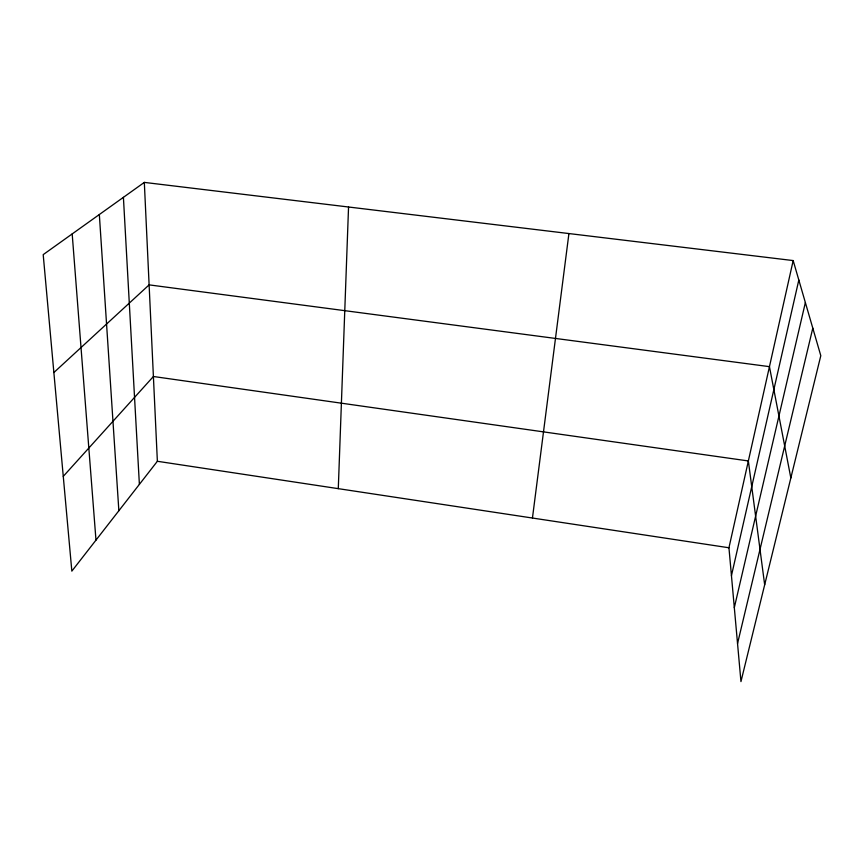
<?xml version="1.0" encoding="UTF-8"?>
<svg xmlns="http://www.w3.org/2000/svg" width="864" height="864" viewBox="0 0 864 864"><rect width="100%" height="100%" fill="white"/><g stroke="black" fill="none" stroke-linecap="round" stroke-linejoin="round"><path stroke-width="1.3" d="M338.288 488.657L348.548 207.004M532.451 518.033L568.922 233.561M793.174 260.572L820.8 355.698L740.956 681.599L728.946 547.765L793.174 260.572L144.32 182.401L43.2 254.632L71.842 571.126L157.367 461.279L144.32 182.401M731.452 575.672L798.822 280.022M734.314 607.651L805.367 302.551M737.543 643.54L812.797 328.158M63.266 476.366L153.403 376.499L748.354 460.955L764.672 584.809M53.87 372.535L149.116 284.872L769.446 366.649L790.841 477.986M157.367 461.279L728.946 547.765M72.187 233.928L95.98 540.13M99.338 214.531L118.865 510.732M123.412 197.338L139.385 484.38"/></g></svg>
